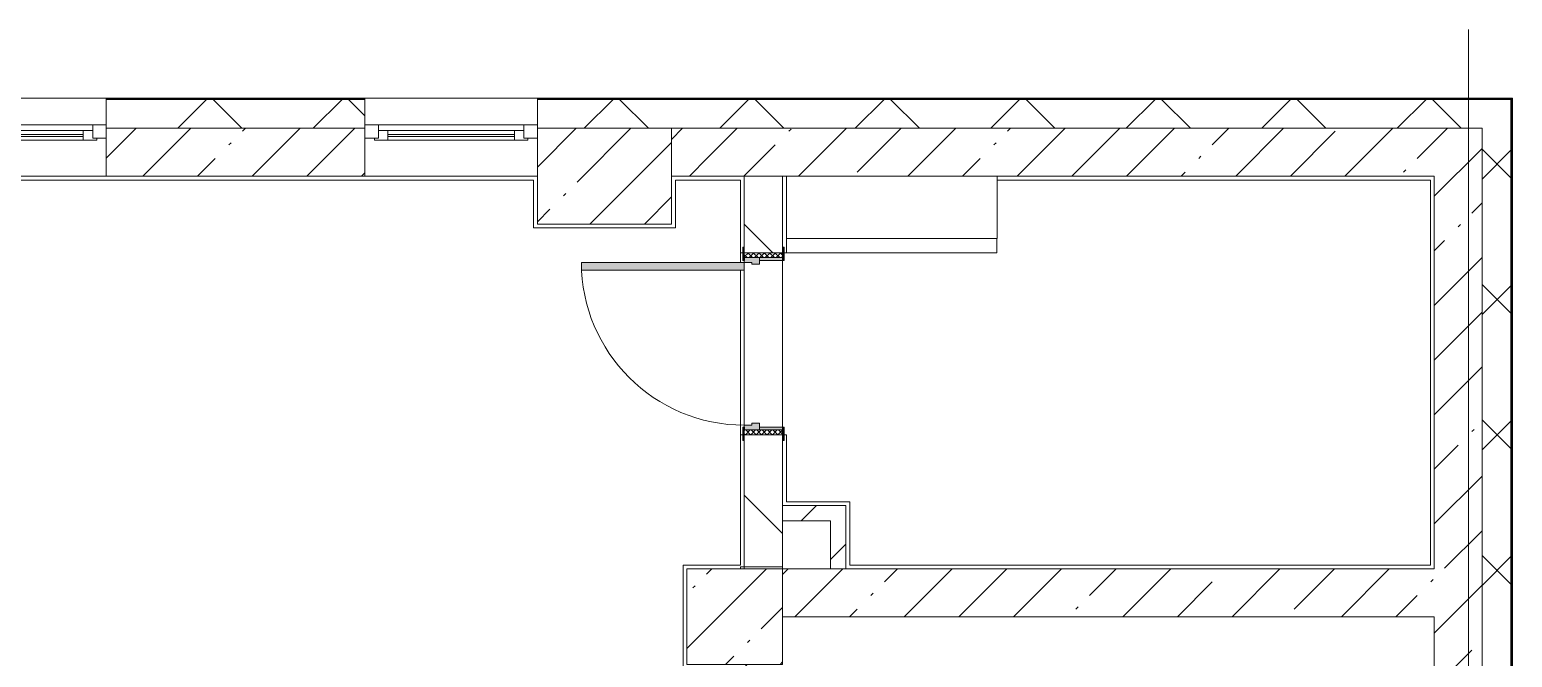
# Model space of a CAD drawing. Header units: millimetres. Extents: x 35224 to 234359, y -8553 to 29000.
# Drawn here: x 224849 to 232587, y 18638 to 21915 of the extents above; entities that cross this region are included whole.
import ezdxf

# ---------------------------------------------------------------- set-up
doc = ezdxf.new("R2010")
doc.units = ezdxf.units.MM
for name, color, linetype, lineweight, true_color in [('A-DOOR-2', 7, 'Continuous', 5, 0xaaaaaa), ('A-DOOR-3', 7, 'Continuous', 5, 0xe2e2e2), ('A-DOOR-FRAM-2', 7, 'Continuous', 5, 0xe2e2e2), ('A-DOOR-FRAM-3', 7, 'Continuous', 5, 0xaaaaaa), ('A-FLOR-2', 7, 'Continuous', 5, 0xaaaaaa)]:
    doc.layers.add(name, color=color, linetype=linetype, lineweight=lineweight, true_color=true_color)
for name, color, linetype, lineweight in [('A-GLAZ-1', 7, 'Continuous', 5), ('A-WALL', 7, 'Continuous', 9), ('A-WALL-4', 7, 'Continuous', 5), ('I-WALL-3', 7, 'Continuous', 5), ('S-COLS-1', 7, 'Continuous', 5), ('Оси', 7, 'Continuous', 9)]:
    doc.layers.add(name, color=color, linetype=linetype, lineweight=lineweight)
pattern_1 = [(45, (107348.7, 0), (-285.1231, 285.1231), []), (45, (107633.8, 0), (-285.1231, 285.1231), [504.031, -100.806, 16.764, -84.042])]
pattern_2 = [(45, (107348.7, 0), (-353.5534, 353.5534), []), (135, (107348.7, 0), (-353.5534, -353.5534), [])]
pattern_3 = [(45, (107348.7, 0), (-176.7767, 176.7767), [])]

# ---------------------------------------------------------------- blocks, each defined once
blk = doc.blocks.new('120_Окно_СКБ_1Ст - 120_Окно_СКБ_1Ст 900х2500_h_ с форточкой-22876038-3_7_2_птичка')
at = {"layer": 'A-GLAZ-1'}
for p, q in [((-450, -127), (-450, -57)), ((-450, -57), (-380, -57)), ((450, -57), (-450, -57)), ((-380, -57), (-380, -127)), ((380, -127), (380, -57)), ((380, -57), (450, -57)), ((450, -57), (450, -127)), ((-380, -127), (-450, -127)), ((-450, -127), (-400, -127)), ((-380, -127), (-400, -127)), ((-400, -127), (-400, -137)), ((-400, -137), (400, -137)), ((400, -137), (-400, -137)), ((380, -87), (-380, -87)), ((-380, -87), (-380, -127)), ((-330, -137), (-330, -87)), ((-330, -107), (330, -107)), ((330, -117), (-330, -117)), ((330, -137), (330, -87)), ((380, -127), (380, -87)), ((450, -127), (380, -127)), ((400, -127), (380, -127)), ((400, -127), (450, -127)), ((400, -137), (400, -127))]:
    blk.add_line(p, q, dxfattribs=at)
blk = doc.blocks.new('110_Дверь_СКБ_1Ст_Внутренняя1 - Д-8 950x2100h_охрана-V158-3_7_2_птичка')
at = {"layer": 'A-DOOR-2'}
h = blk.add_hatch(dxfattribs=at)
h.set_pattern_fill('FP_95', color=256, style=0, pattern_type=2)
h.set_pattern_definition([(135, (1826.41, 164.685), (-14.14214, -14.14214), []), (225, (1826.41, 164.685), (14.14214, -14.14214), [])])
h.paths.add_polyline_path([(487.5, 100), (462.5, 100), (462.5, -100), (487.5, -100), (487.5, -34.8)])
at = {"layer": 'A-DOOR-3'}
h = blk.add_hatch(color=256, dxfattribs=at)
h.paths.add_polyline_path([(-412.5, 100), (-437.5, 100), (-437.5, 20), (-402.5, 20), (-402.5, 60), (-412.5, 60)])
h.paths.add_polyline_path([(441.5, 100), (437.5, 100), (437.5, 60), (427.5, 60), (427.5, 20), (462.5, 20), (462.5, 100)])
at = {"layer": 'A-DOOR-FRAM-2'}
for points in [[(397.5, 950), (397.5, 100), (437.5, 100), (437.5, 950)], [(-422.5, 108), (-492.5, 108), (-490.7, 100), (-422.5, 100)], [(517.5, 108), (447.5, 108), (447.5, 100), (517.5, 100)], [(-422.5, 20), (-437.5, 20), (-437.5, -100), (-422.5, -100), (-422.5, -34.8)], [(462.5, 20), (447.5, 20), (447.5, -100), (462.5, -100), (462.5, -34.8)], [(-422.5, -100), (-492.5, -100), (-490.7, -108), (-422.5, -108)], [(447.5, -100), (447.5, -108), (517.5, -108), (517.5, -100)]]:
    blk.add_hatch(color=256, dxfattribs=at).paths.add_polyline_path(points)
at = {"layer": 'A-DOOR-FRAM-3'}
h = blk.add_hatch(dxfattribs=at)
h.set_pattern_fill('FP_96', color=256, style=0, pattern_type=2)
h.set_pattern_definition([(45, (-296.384, 164.685), (-14.1421, 14.1421), []), (135, (-296.384, 164.685), (-14.1421, -14.1421), [])])
h.paths.add_polyline_path([(-437.5, 100), (-462.5, 100), (-462.5, -100), (-437.5, -100), (-437.5, -34.8)])
at = {"layer": 'A-DOOR-2'}
for p, q in [((437.5, 950), (397.5, 950)), ((397.5, 950), (397.5, 100)), ((437.5, 100), (437.5, 950)), ((397.5, 100), (437.5, 100))]:
    blk.add_line(p, q, dxfattribs=at)
blk.add_arc((437.5, 100), 850, 90, 180, dxfattribs=at)
at = {"layer": 'A-DOOR-FRAM-3'}
for p, q in [((-422.5, 108), (-492.5, 108)), ((-492.5, 108), (-492.5, 100)), ((-492.5, 100), (-422.5, 100)), ((-437.5, 100), (-462.5, 100)), ((-462.5, 100), (-462.5, -100)), ((-412.5, 100), (-437.5, 100)), ((-437.5, 100), (-437.5, 20)), ((-437.5, -100), (-437.5, 100)), ((-422.5, 100), (-437.5, 100)), ((-437.5, 100), (-437.5, 99)), ((-437.5, 99), (-422.5, 99)), ((-422.5, 100), (-422.5, 108)), ((-422.5, 99), (-422.5, 100)), ((-412.5, 60), (-412.5, 100)), ((437.5, 100), (437.5, 60)), ((462.5, 100), (437.5, 100)), ((517.5, 108), (447.5, 108)), ((447.5, 108), (447.5, 100)), ((462.5, 100), (447.5, 100)), ((447.5, 100), (447.5, 99)), ((447.5, 100), (517.5, 100)), ((447.5, 99), (462.5, 99)), ((462.5, 20), (462.5, 100)), ((487.5, 100), (462.5, 100)), ((462.5, 100), (462.5, -100)), ((462.5, 99), (462.5, 100)), ((487.5, -100), (487.5, 100)), ((517.5, 100), (517.5, 108)), ((-437.5, 20), (-402.5, 20)), ((-422.5, 20), (-437.5, 20)), ((-437.5, 20), (-437.5, -100)), ((-422.5, -100), (-422.5, 20)), ((-402.5, 60), (-412.5, 60)), ((-402.5, 20), (-402.5, 60)), ((437.5, 60), (427.5, 60)), ((427.5, 60), (427.5, 20)), ((427.5, 20), (462.5, 20)), ((462.5, 20), (447.5, 20)), ((447.5, 20), (447.5, -100)), ((462.5, -100), (462.5, 20)), ((-422.5, -100), (-492.5, -100)), ((-492.5, -100), (-492.5, -108)), ((-492.5, -108), (-422.5, -108)), ((-462.5, -100), (-437.5, -100)), ((-437.5, -100), (-422.5, -100)), ((-422.5, -108), (-422.5, -100)), ((447.5, -100), (462.5, -100)), ((517.5, -100), (447.5, -100)), ((447.5, -100), (447.5, -108)), ((447.5, -108), (517.5, -108)), ((462.5, -100), (487.5, -100)), ((517.5, -108), (517.5, -100))]:
    blk.add_line(p, q, dxfattribs=at)
blk = doc.blocks.new('120_Окно_СКБ_1Ст - 120_Окно_СКБ_1Ст 900х2500_h_ с форточкой-V150-3_7_2_птичка')
at = {"layer": 'A-GLAZ-1'}
for p, q in [((-450, -127), (-450, -57)), ((-450, -57), (-380, -57)), ((450, -57), (-450, -57)), ((-380, -57), (-380, -127)), ((380, -127), (380, -57)), ((380, -57), (450, -57)), ((450, -57), (450, -127)), ((-380, -127), (-450, -127)), ((-450, -127), (-400, -127)), ((-380, -127), (-400, -127)), ((-400, -127), (-400, -137)), ((-400, -137), (400, -137)), ((400, -137), (-400, -137)), ((380, -87), (-380, -87)), ((-380, -87), (-380, -127)), ((-330, -137), (-330, -87)), ((-330, -107), (330, -107)), ((330, -117), (-330, -117)), ((330, -137), (330, -87)), ((380, -127), (380, -87)), ((450, -127), (380, -127)), ((400, -127), (380, -127)), ((400, -127), (449.8, -127)), ((400, -137), (400, -127))]:
    blk.add_line(p, q, dxfattribs=at)
blk = doc.blocks.new('BSC_Колонна _Прямоугольная - 700х500-23282984-3_7_2_птичка')
at = {"layer": 'S-COLS-1'}
h = blk.add_hatch(dxfattribs=at)
h.set_pattern_fill('FP_140', color=256, style=0, pattern_type=2)
h.set_pattern_definition([(45, (-120500, -21150), (-285.1231, 285.1231), []), (45, (-120214.88, -21150), (-285.1231, 285.1231), [504.031, -100.806, 16.764, -84.042])])
h.paths.add_polyline_path([(-350, -250), (350, -250), (350, 250), (-350, 250)])
for p, q in [((350, 250), (-350, 250)), ((-350, 250), (-350, -250)), ((350, -250), (350, 250)), ((-350, -250), (350, -250))]:
    blk.add_line(p, q, dxfattribs=at)
blk = doc.blocks.new('BSC_Колонна _Прямоугольная - 500х500-V229-3_7_2_птичка')
at = {"layer": 'S-COLS-1'}
h = blk.add_hatch(dxfattribs=at)
h.set_pattern_fill('FP_169', color=256, style=0, pattern_type=2)
h.set_pattern_definition([(45, (-121180, -18850), (-285.1231, 285.1231), []), (45, (-120894.88, -18850), (-285.1231, 285.1231), [504.031, -100.806, 16.764, -84.042])])
h.paths.add_polyline_path([(-250, -250), (250, -250), (250, 250), (-250, 250)])
for p, q in [((250, 250), (-250, 250)), ((-250, 250), (-250, -250)), ((250, -250), (250, 250)), ((-250, -250), (250, -250))]:
    blk.add_line(p, q, dxfattribs=at)
blk = doc.blocks.new('Зашивка приборов отопления43 - Зашивка приборов отопления-33398518-3_7_2_птичка')
at = {"layer": 'A-WALL-4'}
for p, q in [((121290.8, 18994.6), (121290.8, 18669.6)), ((122390.8, 18669.6), (122390.8, 18994.6)), ((121290.8, 18669.6), (122390.8, 18669.6)), ((122389.3, 18669.6), (121290.8, 18669.6)), ((121290.8, 18669.6), (121290.8, 18594.6)), ((122389.3, 18594.6), (122389.3, 18669.6)), ((121290.8, 18594.6), (122389.3, 18594.6))]:
    blk.add_line(p, q, dxfattribs=at)

msp = doc.modelspace()

# ---------------------------------------------------------------- hatches: boundary and pattern name
at = {"layer": 'A-WALL-4'}
h = msp.add_hatch(dxfattribs=at)
h.set_pattern_fill('FP_93', color=256, style=0, pattern_type=2)
h.set_pattern_definition(pattern_2)
h.paths.add_polyline_path([(232578.7, 21400), (232578.7, 21550), (227498.9, 21550), (227498.9, 21400), (232428.7, 21400)])
h.paths.add_polyline_path([(226598.9, 21400), (226598.9, 21550), (225249.1, 21550), (225249.1, 21400), (225743, 21400)])
h.paths.add_polyline_path([(214199.1, 21400), (214199.1, 21550), (212898.9, 21550), (212898.9, 21400), (213624.4, 21400)])
h.paths.add_polyline_path([(215099.1, 21400), (216399.1, 21400), (216399.1, 21550), (215099.1, 21550)])
h.paths.add_polyline_path([(200658.7, 21400), (200658.7, 21550), (200638.7, 21550), (200638.7, 21400)])
h.paths.add_polyline_path([(217299.1, 21400), (218598.7, 21400), (218598.7, 21550), (217299.1, 21550)])
h.paths.add_polyline_path([(223878.6, 21400), (224349.1, 21400), (224349.1, 21550), (223479.1, 21550), (223479.1, 21400)])
h.paths.add_polyline_path([(220898.7, 21400), (222049.1, 21400), (222049.1, 21550), (220898.7, 21550)])
h.paths.add_polyline_path([(205234.6, 21400), (208498.7, 21400), (208498.7, 21550), (203958.7, 21550), (203958.7, 21400)])
h.paths.add_polyline_path([(210827.8, 21400), (211998.9, 21400), (211998.9, 21550), (210798.7, 21550), (210798.7, 21400)])
h = msp.add_hatch(dxfattribs=at)
h.set_pattern_fill('FP_93', color=256, style=0, pattern_type=2)
h.set_pattern_definition(pattern_2)
h.paths.add_polyline_path([(232428.7, -250), (232578.7, -250), (232578.7, 7700), (232428.7, 7700), (232428.7, -100)])
h.paths.add_polyline_path([(232578.7, 8900), (232578.7, 10820), (232428.7, 10820), (232428.7, 8900)])
h.paths.add_polyline_path([(232578.7, 13120), (232578.7, 21400), (232428.7, 21400), (232428.7, 13120)])
at = {"layer": 'I-WALL-3'}
h = msp.add_hatch(dxfattribs=at)
h.set_pattern_fill('FP_89', color=256, style=0, pattern_type=2)
h.set_pattern_definition(pattern_1)
h.paths.add_polyline_path([(218398.7, 21150), (218598.7, 21150), (218598.7, 21400), (218398.7, 21400), (218398.7, 21275)])
h.paths.add_polyline_path([(228388.7, 21150), (228388.7, 21400), (228198.7, 21400), (228198.7, 21150)])
h.paths.add_polyline_path([(217698.7, 21150), (217698.7, 21400), (217299.1, 21400), (217299.1, 21150)])
h.paths.add_polyline_path([(220898.7, 21150), (222049.1, 21150), (222049.1, 21400), (220898.7, 21400)])
h.paths.add_polyline_path([(225743, 21150), (226598.9, 21150), (226598.9, 21400), (225249.1, 21400), (225249.1, 21150)])
h.paths.add_polyline_path([(216399.1, 21150), (216399.1, 21400), (215099.1, 21400), (215099.1, 21150)])
h.paths.add_polyline_path([(224349.1, 21150), (224349.1, 21400), (223479.1, 21400), (223479.1, 21150), (223878.6, 21150)])
h.paths.add_polyline_path([(213398.7, 21150), (214199.1, 21150), (214199.1, 21400), (213398.7, 21400), (213398.7, 21246.1)])
h.paths.add_polyline_path([(210827.8, 21150), (211998.9, 21150), (211998.9, 21400), (210798.7, 21400), (210798.7, 21150)])
h.paths.add_polyline_path([(208148.7, 21150), (208498.7, 21150), (208498.7, 21400), (208148.7, 21400)])
h = msp.add_hatch(dxfattribs=at)
h.set_pattern_fill('FP_89', color=256, style=0, pattern_type=2)
h.set_pattern_definition(pattern_1)
h.paths.add_polyline_path([(232178.7, 21150), (232178.7, 21400), (228388.7, 21400), (228388.7, 21150), (231336.3, 21150)])
h = msp.add_hatch(dxfattribs=at)
h.set_pattern_fill('FP_89', color=256, style=0, pattern_type=2)
h.set_pattern_definition(pattern_1)
h.paths.add_polyline_path([(232178.7, 10600), (232428.7, 10600), (232428.7, 10820), (232178.7, 10820), (232178.7, 10642.6)])
h.paths.add_polyline_path([(232428.7, 13120), (232428.7, 21400), (232178.7, 21400), (232178.7, 13120)])
h = msp.add_hatch(dxfattribs=at)
h.set_pattern_fill('FP_92', color=256, style=0, pattern_type=2)
h.set_pattern_definition([(135, (107348.7, 0), (-353.5534, -353.5534), [])])
h.paths.add_polyline_path([(228778.7, 19100), (228778.7, 19800), (228578.7, 19800), (228578.7, 19100)])
h.paths.add_polyline_path([(228778.7, 20750), (228778.7, 21150), (228578.7, 21150), (228578.7, 20750)])
h = msp.add_hatch(dxfattribs=at)
h.set_pattern_fill('FP_94', color=256, style=0, pattern_type=2)
h.set_pattern_definition(pattern_3)
h.paths.add_polyline_path([(229028.7, 19350), (229108.7, 19350), (229108.7, 19430), (228778.7, 19430), (228778.7, 19350)])
h = msp.add_hatch(dxfattribs=at)
h.set_pattern_fill('FP_94', color=256, style=0, pattern_type=2)
h.set_pattern_definition(pattern_3)
h.paths.add_polyline_path([(229108.7, 19100), (229108.7, 19350), (229028.7, 19350), (229028.7, 19100)])
h = msp.add_hatch(dxfattribs=at)
h.set_pattern_fill('FP_89', color=256, style=0, pattern_type=2)
h.set_pattern_definition(pattern_1)
h.paths.add_polyline_path([(228558.7, 10380), (228778.7, 10380), (228778.7, 10825), (228558.7, 10825), (228558.7, 10400)])
h.paths.add_polyline_path([(228728.7, 12225), (228778.7, 12225), (228778.7, 13400), (228558.7, 13400), (228558.7, 12225), (228698.7, 12225)])
h.paths.add_polyline_path([(228558.7, 13900), (228778.7, 13900), (228778.7, 18600), (228558.7, 18600), (228558.7, 14691.7)])
h.paths.add_polyline_path([(228778.3, 19100), (228778.7, 19100), (228778.7, 19110), (228558.7, 19110), (228558.7, 19100)])
h = msp.add_hatch(dxfattribs=at)
h.set_pattern_fill('FP_89', color=256, style=0, pattern_type=2)
h.set_pattern_definition(pattern_1)
h.paths.add_polyline_path([(232178.7, 18850), (232178.7, 19100), (228778.7, 19100), (228778.7, 18850), (231336.3, 18850)])

# ---------------------------------------------------------------- linework, layer by layer
at = {"layer": 'A-FLOR-2'}
for p, q in [((227478.9, 21130), (223469.1, 21130)), ((227478.9, 20880), (227478.9, 21130)), ((228558.7, 21130), (228218.7, 21130)), ((228218.7, 21130), (228218.7, 20880)), ((228558.7, 21130), (228558.7, 20700)), ((232158.7, 21130), (229898.7, 21130)), ((232158.7, 19120), (232158.7, 21130)), ((228218.7, 20880), (227478.9, 20880)), ((228570.7, 20750), (228558.7, 20750)), ((228798.7, 20750), (228786.7, 20750)), ((228558.7, 20660), (228558.7, 19120)), ((228558.7, 19800), (228570.7, 19800)), ((228786.7, 19800), (228798.7, 19800)), ((228798.7, 19800), (228798.7, 19450)), ((228798.7, 19450), (229128.7, 19450)), ((229128.7, 19450), (229128.7, 19120)), ((228258.7, 18580), (228258.7, 19120)), ((228258.7, 19120), (228558.7, 19120)), ((229128.7, 19120), (232158.7, 19120))]:
    msp.add_line(p, q, dxfattribs=at)
at = {"layer": 'A-WALL'}
for p, q in [((226598.9, 21553), (225249.1, 21553)), ((226598.9, 21550), (225249.1, 21550)), ((232581.7, 21553), (227498.9, 21553)), ((232578.7, 21550), (227498.9, 21550)), ((232578.7, 13120), (232578.7, 21550)), ((232581.7, 13120), (232581.7, 21553)), ((226598.9, 21400), (225249.1, 21400)), ((228198.7, 21400), (232178.7, 21400)), ((232428.7, 21400), (232428.7, 13120)), ((232428.7, 13120), (232428.7, 21400)), ((228778.7, 21150), (228578.7, 21150)), ((228778.7, 19430), (228778.7, 19350)), ((229028.7, 19100), (229108.7, 19100))]:
    msp.add_line(p, q, dxfattribs=at)
at = {"layer": 'A-WALL-4'}
for p, q in [((232586.7, 21558), (224349.1, 21558)), ((225249.1, 21558), (225249.1, 21400)), ((226598.9, 21400), (226598.9, 21558)), ((227498.9, 21558), (227498.9, 21400)), ((232586.7, 7700), (232586.7, 21558)), ((232428.7, 21400), (232428.7, 21400))]:
    msp.add_line(p, q, dxfattribs=at)
at = {"layer": 'I-WALL-3'}
for p, q in [((225249.1, 21400), (225249.1, 21150)), ((226598.9, 21150), (226598.9, 21400)), ((232428.7, 21400), (232178.7, 21400)), ((223449.1, 21150), (227498.7, 21150)), ((228198.7, 21150), (228578.7, 21150)), ((228578.7, 21150), (228578.7, 20780)), ((228778.7, 20780), (228778.7, 21150)), ((228778.7, 21150), (232178.7, 21150)), ((232178.7, 21150), (232178.7, 19100)), ((228578.7, 19850), (228578.7, 20660)), ((228778.7, 20710), (228778.7, 19840)), ((228578.7, 19770), (228578.7, 19100)), ((228778.7, 19430), (228778.7, 19770)), ((229108.7, 19430), (228778.7, 19430)), ((229108.7, 19100), (229108.7, 19430)), ((228778.7, 19350), (229028.7, 19350)), ((228778.7, 19100), (228778.7, 19350)), ((229028.7, 19350), (229028.7, 19100)), ((228558.7, 19110), (228558.7, 19100)), ((228778.7, 19110), (228558.7, 19110)), ((229028.7, 19100), (228778.7, 19100)), ((232178.7, 19100), (229108.7, 19100)), ((228778.7, 18850), (232178.7, 18850)), ((232178.7, 18850), (232178.7, 10600))]:
    msp.add_line(p, q, dxfattribs=at)
at = {"layer": 'Оси'}
msp.add_line((232358.7, 10029.8), (232358.7, 21915.1), dxfattribs=at)

# ---------------------------------------------------------------- block references
at = {"layer": 'A-DOOR-2', "rotation": 89.99999999999987}
msp.add_blockref('110_Дверь_СКБ_1Ст_Внутренняя1 - Д-8 950x2100h_охрана-V158-3_7_2_птичка', (228678.7, 20262.5), dxfattribs=at)
at = {"layer": 'A-GLAZ-1'}
for name, p in [('120_Окно_СКБ_1Ст - 120_Окно_СКБ_1Ст 900х2500_h_ с форточкой-22876038-3_7_2_птичка', (224799.1, 21475)), ('120_Окно_СКБ_1Ст - 120_Окно_СКБ_1Ст 900х2500_h_ с форточкой-V150-3_7_2_птичка', (227048.9, 21475))]:
    msp.add_blockref(name, p, dxfattribs=at)
at = {"layer": 'A-WALL-4'}
msp.add_blockref('Зашивка приборов отопления43 - Зашивка приборов отопления-33398518-3_7_2_птичка', (107507.9, 2155.4), dxfattribs=at)
at = {"layer": 'S-COLS-1'}
for name, p in [('BSC_Колонна _Прямоугольная - 700х500-23282984-3_7_2_птичка', (227848.7, 21150)), ('BSC_Колонна _Прямоугольная - 500х500-V229-3_7_2_птичка', (228528.7, 18850))]:
    msp.add_blockref(name, p, dxfattribs=at)

doc.saveas('drawing.dxf')
